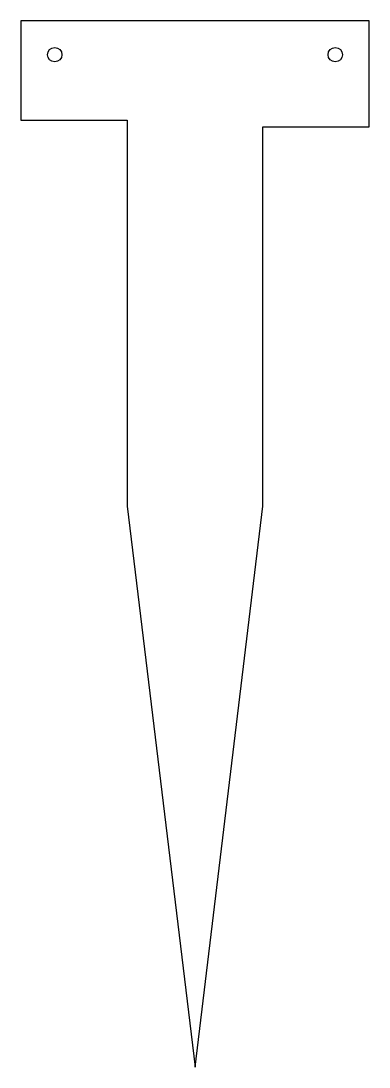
# Model space of a CAD drawing. Header units: millimetres. Extents: x -7 to 65, y -210 to 7.
import ezdxf

# ---------------------------------------------------------------- set-up
doc = ezdxf.new("R2010")
doc.units = ezdxf.units.MM

msp = doc.modelspace()

# ---------------------------------------------------------------- linework, layer by layer
at = {"color": 7, "linetype": 'Continuous', "lineweight": 25}
for p, q in [((65.12, 7), (-7, 7)), ((-7, 7), (-7, -13.62)), ((65.12, -15), (65.12, 7)), ((-7, -13.62), (15, -13.62)), ((15, -13.62), (15, -93.62)), ((43.12, -15), (65.12, -15)), ((43.12, -93.62), (43.12, -15)), ((15, -93.62), (29.06, -210)), ((29.06, -210), (43.12, -93.62))]:
    msp.add_line(p, q, dxfattribs=at)
for centre in [(0, 0), (58.12, 0)]:
    msp.add_circle(centre, 1.5, dxfattribs=at)

doc.saveas('drawing.dxf')
